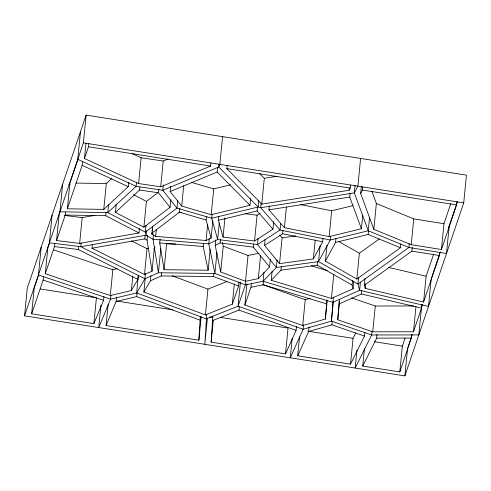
<?xml version="1.0" encoding="UTF-8"?>
<svg xmlns="http://www.w3.org/2000/svg" width="491" height="491" viewBox="0 0 491 491"><rect width="100%" height="100%" fill="white"/><g stroke="black" fill="none" stroke-linecap="round" stroke-linejoin="round"><path stroke-width="0.74" d="M108.155 304.303L106.068 325.558L198.855 340.208L200.346 316.351M296.472 326.546L296.098 330.345L285.51 353.888L211.148 342.147L212.787 316.136M246.948 283.773L244.868 305.034L302.708 325.551L325.38 319.046L326.871 300.019M421.904 304.297L421.53 308.09L413.477 331.763L372.749 331.818L337.747 319.77L339.349 299.504M24.55 315.848L27.269 288.131L86.115 115.103L466.45 175.152L463.731 202.869L404.885 375.897L24.55 315.848L83.396 142.826L86.115 115.103M103.951 296.539L103.583 300.332L93.885 323.637L31.657 313.81L34.192 288.002L38.586 275.07M41.176 247.237L38.458 274.954L110.561 299.166L136.639 292.955L206.245 318.855L238.049 306.181L303.113 329.265L331.437 321.139L371.632 334.972L418.823 334.911L421.468 307.937M31.657 313.81L43.14 280.042L43.515 276.249M138.259 275.568L137.885 279.361L131.355 290.555L110.303 295.564L45.289 273.733L47.817 247.924L49.517 242.922M52.107 215.089L49.388 242.806L80.788 246.678L146.115 235.195L153.02 239.27L208.761 243.849L217.642 239.516L257.505 244.536L280.048 230.04L330.204 240.025L368.25 230.776L408.88 247.482L446.509 253.503L449.228 225.78L448.492 227.959M45.289 273.733L54.526 246.574L54.82 243.536M139.407 228.419L138.959 232.973L79.64 243.407L56.569 240.559L59.104 214.751L60.307 211.204M62.652 184.088L59.933 211.811L107.775 212.578L145.336 232.126L146.115 235.195L146.557 230.696M56.569 240.559L65.254 215.033L65.549 211.995M128.734 182.106L128.286 186.66L103.767 209.375L67.377 208.792L69.906 182.983L78.044 159.059M80.499 131.606L77.781 159.33L136.093 186.341L162.803 190.275L218.747 167.02L219.845 164.368L222.564 136.645M67.377 208.792L82.169 165.301L82.537 161.502M210.897 163.03L210.596 166.068L160.692 186.813L138.591 183.554L84.483 158.495L85.968 143.311M137.885 279.361L78.265 249.502L78.566 246.464M84.483 158.495L88.466 146.784L88.761 143.746M79.64 243.407L82.175 217.599L94.935 215.353M81.156 242.935L80.788 246.678L144.906 278.79L158.44 272.769L214.905 273.45L245.39 284.866L263.072 281.245L332.824 302.303L359.645 290.304L428.502 306.452L431.147 279.483M154.438 246.85L152.057 271.142L144.501 274.506L91.964 248.194L92.333 244.395M103.767 209.375L106.301 183.566L111.868 178.405M93.885 323.637L96.42 297.828L40.188 288.947M138.959 232.973L105.737 215.684L106.038 212.646M108.585 204.336L107.775 212.578L136.093 186.341L136.461 182.591M100.95 305.089L98.746 327.565L110.561 299.166L110.923 295.416M170.807 199.745L170.064 207.337L143.894 227.21L115.428 212.4L116.25 204.047M110.303 295.564L112.832 269.755L117.189 268.718M106.068 325.558L116.072 301.511L116.52 296.957M138.591 183.554L141.12 157.746L132.104 153.566M115.428 212.4L139.597 190.005L139.898 186.973M131.355 290.555L132.766 276.132M138.401 274.978L136.639 292.955L144.906 278.79L145.422 273.548M116.072 301.511L136.707 296.607L137.075 292.808M143.894 227.21L146.422 201.402L158.593 192.159M145.993 225.381L145.336 232.126L176.987 208.092L177.717 200.598M152.057 271.142L147.054 240.209L144.827 238.896L145.201 235.097M147.054 240.209L147.496 235.655M144.501 274.506L147.036 248.698L148.405 248.084M238.97 282.159L238.595 285.952L232.317 304.205L205.41 314.921L143.875 292.028L145.213 278.36M212.836 220.576L211.124 238.037L206.054 240.51L155.665 236.367L151.971 234.189L152.406 226.443M151.971 234.189L152.118 232.666M152.265 231.151L152.492 228.874M153.462 234.778L153.02 239.27L158.44 272.769L160.79 248.796M170.064 207.337L158.483 192.791L158.857 188.992M143.875 292.028L150.418 280.809L150.94 275.494M155.665 236.367L156.334 229.536M160.692 186.813L163.227 161.005L168.143 158.961M163.319 185.033L162.803 190.275L176.987 208.092L211.713 218.243L258.143 206.999L260.709 207.705L354.342 192.883L357.878 186.157L360.597 158.44M210.203 248.974L208.123 270.228L164.062 269.7L159.735 242.941L160.109 239.148M150.418 280.809L161.336 275.948L161.637 272.91M250.637 198.474L249.968 205.306L211.198 214.696L181.695 206.073L170.15 191.564L170.672 186.249M164.062 269.7L166.59 243.886L175.71 243.996M151.737 233.274L179.467 212.216L179.841 208.423M181.695 206.073L183.708 185.573M208.123 270.228L203.2 246.513L203.495 243.475M211.124 238.037L206.097 220.005L206.465 216.206M206.054 240.51L207.619 224.571M198.855 340.208L201.163 316.677M211.198 214.696L213.726 188.888L230.555 184.812M209.27 238.608L208.761 243.849L214.905 273.45L216.961 252.478M212.081 214.499L211.713 218.243L217.642 239.516L219.262 223.031M249.968 205.306L217.169 172.016L217.611 167.462M219.035 164.025L218.747 167.02L258.143 206.999L258.8 200.26M205.41 314.921L207.939 289.113L227.057 281.496M206.686 314.363L204.827 344.314L207.398 318.088M270.326 259.352L269.584 266.944L258.297 278.661L245.512 281.282L220.717 271.996L215.187 245.371L215.709 240.062M273.69 221.607L272.941 229.199L254.547 241.026L223.067 237.061L218.397 220.306L218.771 216.506M238.595 285.952L213.554 276.574L213.849 273.542M350.531 185.076L350.23 188.114L349.089 190.287L261.783 204.103L226.83 168.628L227.13 165.596M215.187 245.371L220.128 242.965L220.502 239.166M211.148 342.147L213.309 320.132M223.067 237.061L224.927 218.084M220.717 271.996L223.245 246.187L222.478 242.493M232.317 304.205L234.324 283.706M240.4 282.208L238.049 306.181L245.39 284.866L245.758 281.122M212.345 320.691L238.976 310.079L239.35 306.286M245.512 281.282L248.041 255.473L258.696 253.288M269.584 266.944L253.307 247.139L253.601 244.107M272.941 229.199L257.118 210.927L257.493 207.128M254.547 241.026L257.075 215.218L260.248 213.18M244.868 305.034L250.975 287.278L251.349 283.485M261.151 203.206L260.709 207.705L280.048 230.04L280.711 223.295M258.094 238.54L257.505 244.536L276.347 267.454L318.542 261.599L357.933 284.056L359.645 290.304L360.449 282.067M261.783 204.103L264.318 178.294L259.475 173.384M258.297 278.661L260.531 255.891M322.943 238.694L322.642 241.732L313.35 258.941L279.545 263.63L264.563 245.408L265.158 239.332M362.739 215.095L361.401 228.763L329.148 236.601L284.399 227.689L268.933 209.829L269.307 206.036M263.955 272.253L263.072 281.245L276.347 267.454L277.084 259.966M250.975 287.278L263.342 284.749L263.716 280.95M353.778 281.92L353.109 288.751L331.413 298.454L271.247 280.287L272.143 271.179M279.545 263.63L282.073 237.822L279.661 234.882M264.563 245.408L282.656 233.771L282.957 230.733M284.399 227.689L286.406 207.196M271.247 280.287L280.969 270.197L281.337 266.398M285.51 353.888L288.039 328.08L220.441 317.407M292.188 338.324L290.279 357.804L303.113 329.265L303.555 324.766M364.881 332.266L364.506 336.059L350.519 364.15L297.699 355.809L299.559 336.832M302.708 325.551L305.242 299.737L310.361 298.27M313.35 258.941L315.21 239.964M297.699 355.809L308.636 331.511L309.078 326.951M353.109 288.751L352.108 285.111L317.143 265.177L317.517 261.384M320.089 245.868L318.542 261.599L330.204 240.025L330.572 236.275M400.797 243.966L400.423 247.759L356.828 279.054L325.423 261.151L326.988 245.205M329.148 236.601L331.683 210.792L352.937 205.625M325.38 319.046L327.245 300.069M325.423 261.151L335.549 242.401L335.924 238.608M331.413 298.454L333.8 274.162M333.34 297.061L331.437 321.139L333.346 301.658M308.636 331.511L331.898 324.833L332.272 321.04M349.089 190.287L349.316 188.01M361.401 228.763L349.752 197.038L350.126 193.245M337.747 319.77L339.533 301.554M355.073 185.389L354.342 192.883L368.25 230.776L369.576 217.286M456.918 201.875L456.624 204.907L441.446 249.526L411.219 244.696L373.835 229.315L360.664 193.448L361.333 186.617M352.108 285.111L352.556 280.557M360.664 193.448L362.45 190.042L362.751 187.003M356.828 279.054L359.357 253.246L379.291 238.939M358.59 277.311L357.933 284.056L408.88 247.482L409.248 243.739M350.519 364.15L353.054 338.342L355.779 332.861M338.907 304.058L361.407 293.992L361.781 290.199M335.549 242.401L368.14 234.477L368.514 230.684M356.926 350.065L355.165 368.047L371.632 334.972L372 331.229M439.703 252.491L439.408 255.529L423.592 302.033L365.212 288.34L364.365 285.234L365.034 278.397M365.212 288.34L365.66 283.786M373.835 229.315L376.364 203.507L371.883 191.312M411.71 334.279L411.335 338.072L399.821 371.933L362.726 366.077L364.439 348.622M372.749 331.818L375.284 306.01L351.709 297.896M362.726 366.077L376.652 338.115L377.02 334.322M411.219 244.696L413.753 218.888L376.364 203.507M399.821 371.933L402.35 346.124L405.044 338.201M364.365 285.234L411.875 251.128L412.25 247.329M404.885 375.897L407.604 348.174M413.477 331.763L415.938 306.715M423.592 302.033L426.127 276.218L433.663 254.043M441.446 249.526L443.981 223.718L450.83 203.569M407.849 347.456L412.25 334.512M421.542 307.188L422.512 304.346M431.221 278.735L440.347 251.895M449.474 225.062L457.348 201.911M153.714 248.366L155.064 247.759M170.15 191.564L217.169 172.016M218.397 220.306L257.118 210.927M91.964 248.194L144.827 238.896M264.318 178.294L277.108 176.269M268.933 209.829L349.752 197.038M282.073 237.822L295.594 235.944M280.969 270.197L317.143 265.177M375.284 306.01L413.747 305.961M376.652 338.115L411.335 338.072M161.336 275.948L213.554 276.574M75.97 183.082L106.301 183.566M68.728 184.186L70.244 184.211M65.254 215.033L105.737 215.684M178.81 212.253L181.866 212.505M159.735 242.941L203.2 246.513M64.309 215.396L82.175 217.599M54.526 246.574L78.265 249.502M245.083 213.708L257.075 215.218M220.128 242.965L253.307 247.139M141.12 157.746L163.227 161.005M139.597 190.005L158.483 192.791M83.396 142.826L463.731 202.869M88.466 146.784L210.596 166.068M226.83 168.628L350.23 188.114M362.45 190.042L456.624 204.907M116.901 301.057L172.722 309.87M307.777 331.192L353.054 338.342M374.345 341.705L402.35 346.124M209.81 316.947L212.836 317.425M413.753 218.888L443.981 223.718M411.875 251.128L439.408 255.529M300.357 204.551L331.683 210.792M282.656 233.771L322.642 241.732M388.436 267.38L426.127 276.218M361.407 293.992L421.53 308.09M191.422 182.364L213.726 188.888M179.467 212.216L206.097 220.005M311.202 265.778L327.344 270.651M263.342 284.749L326.503 303.819M53.599 249.864L112.832 269.755M43.14 280.042L103.583 300.332M331.898 324.833L364.506 336.059M262.581 284.608L305.242 299.737M238.976 310.079L296.098 330.345M172.163 275.801L207.939 289.113M136.707 296.607L199.972 320.144M223.245 246.187L248.041 255.473M368.14 234.477L400.423 247.759M82.169 165.301L128.286 186.66M131.343 240.835L147.036 248.698M133.546 194.7L146.422 201.402M338.422 241.308L359.357 253.246"/></g></svg>
